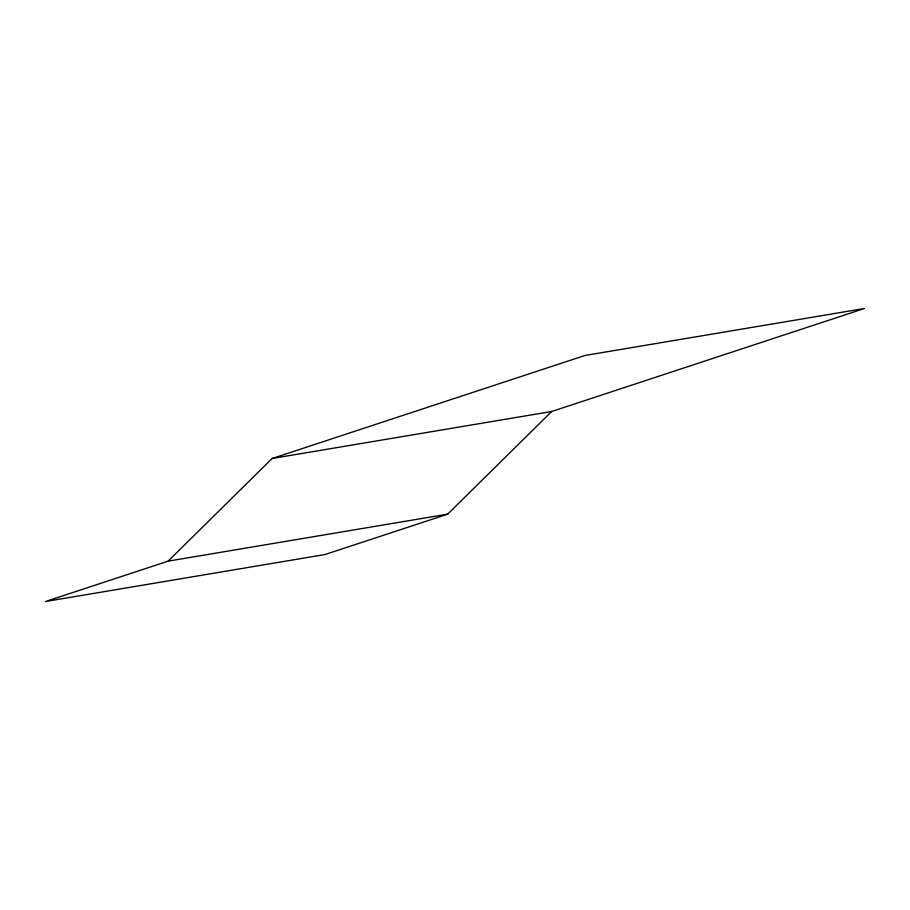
<?xml version="1.0" encoding="UTF-8"?>
<svg xmlns="http://www.w3.org/2000/svg" width="910" height="910" viewBox="0 0 910 910"><rect width="100%" height="100%" fill="white"/><g stroke="black" fill="none" stroke-linecap="round" stroke-linejoin="round"><path stroke-width="1.36" d="M551.688 411.491L447.663 514.15L325.075 554.52L45.5 601.521L168.088 561.151L272.113 458.492L584.925 355.48L864.5 308.479L551.688 411.491L272.113 458.492M168.088 561.151L447.663 514.15"/></g></svg>
